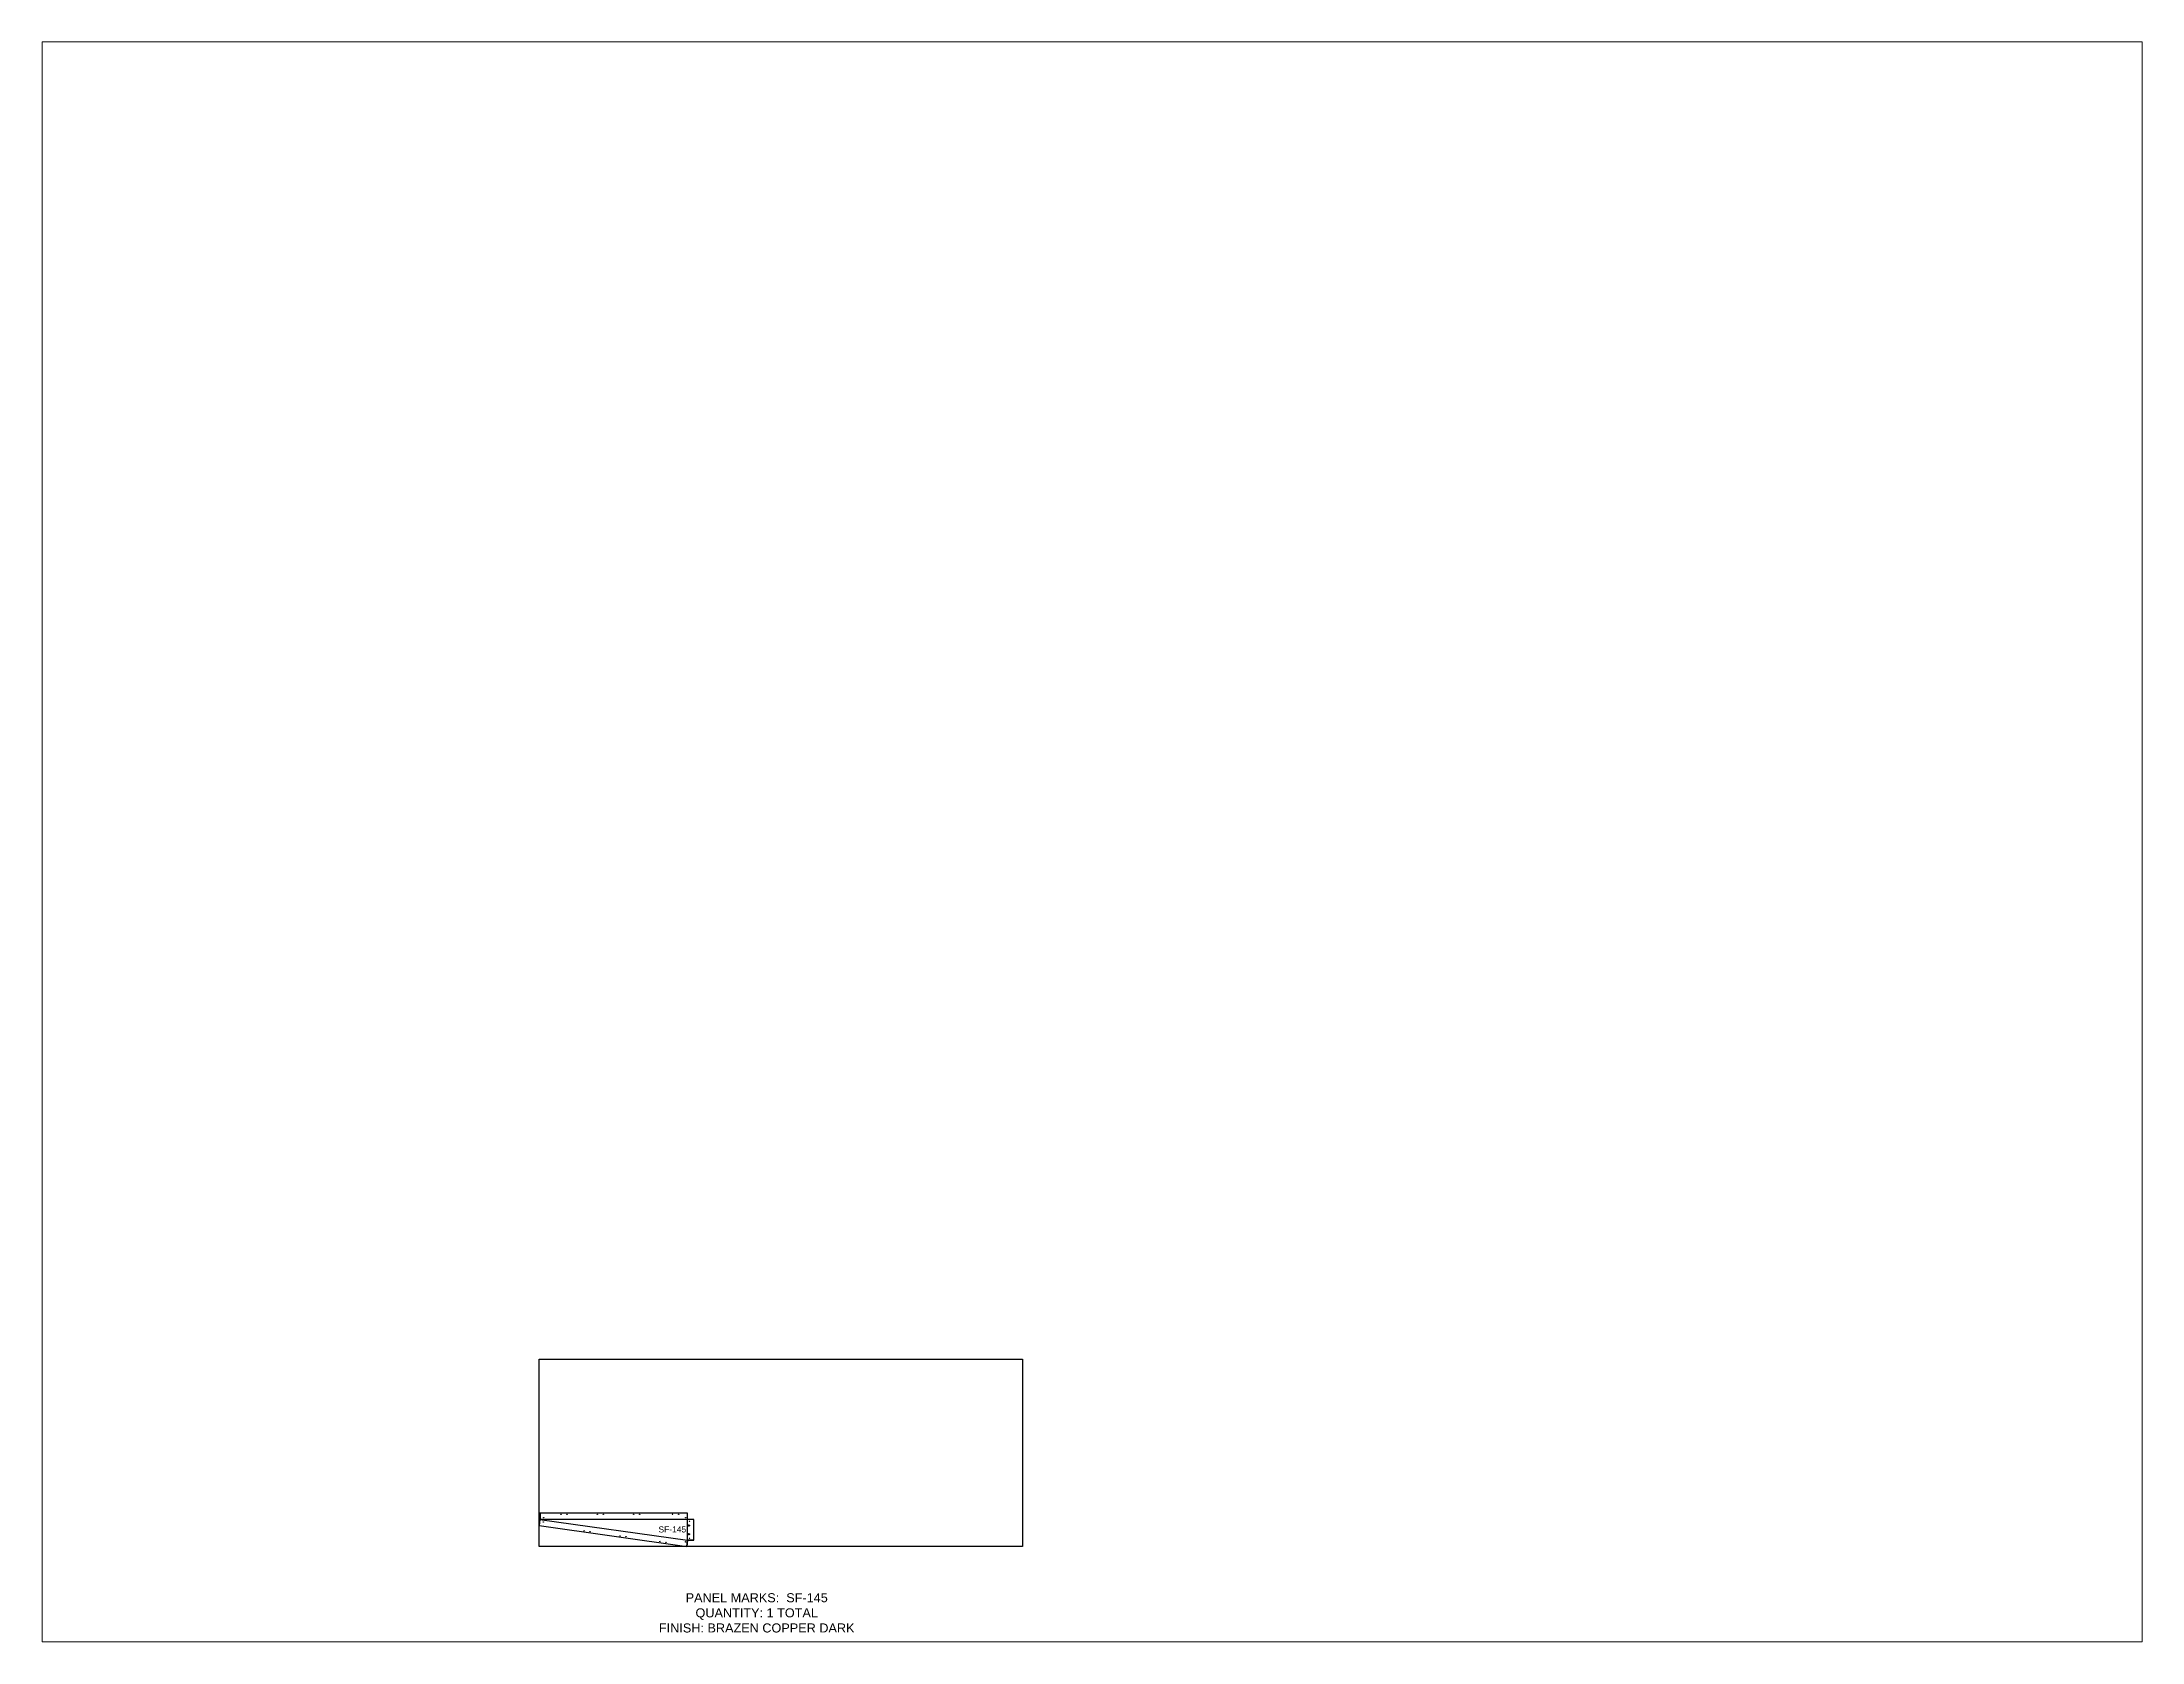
# Paper-space layout 'Layout1' of a CAD drawing. Header units: inches. Extents: x 1.05 to 9.45, y 0.8 to 7.2.
# The model-space entities are those that its viewports show. They can reach past a viewport. Long polylines and large blocks are cut down to what shows.
import ezdxf

# ---------------------------------------------------------------- set-up
doc = ezdxf.new("R2010")
doc.units = ezdxf.units.IN
doc.header["$MEASUREMENT"] = 0
doc.linetypes.add('HIDDEN', pattern=[0.375, 0.25, -0.125])
doc.linetypes.add('PHANTOM', pattern=[2.5, 1.25, -0.25, 0.25, -0.25, 0.25, -0.25])
for name, color, linetype in [('CUT', 7, 'Continuous'), ('DIMS', 1, 'Continuous'), ('HOLES', 6, 'Continuous'), ('ROUT', 1, 'HIDDEN'), ('SHEET', 5, 'PHANTOM'), ('TEXT', 2, 'PHANTOM'), ('V135', 4, 'HIDDEN'), ('WEEPS', 3, 'HIDDEN')]:
    doc.layers.add(name, color=color, linetype=linetype)
doc.styles.get("Standard").update_dxf_attribs({"font": 'arial.ttf'})

msp = doc.modelspace()

# ---------------------------------------------------------------- linework, layer by layer
at = {"layer": 'CUT', "ltscale": 0.25}
msp.add_lwpolyline([(0.29, 10.98), (0.29, 8.91), (0, 6.87), (48.89, 0), (49.18, 2.04), (51.24, 2.04), (51.24, 8.91), (49.18, 8.91), (49.18, 10.98)], close=True, dxfattribs=at)
at = {"layer": 'HOLES', "ltscale": 0.25}
for centre in [(1.44, 8.12), (1.54, 9.54), (7.29, 10.6), (9.29, 10.6), (19.29, 10.6), (21.29, 10.6), (31.29, 10.6), (33.29, 10.6), (44.18, 10.6), (46.18, 10.6), (48.55, 9.54), (49.8, 8.29), (14.91, 5.15), (16.89, 4.88), (26.79, 3.48), (28.77, 3.21), (40.03, 1.62), (42.01, 1.35), (48.47, 1.51), (49.8, 2.67)]:
    msp.add_circle(centre, 0.0625, dxfattribs=at)
at = {"layer": 'ROUT', "ltscale": 0.25}
for p, q in [((0.29, 8.91), (49.18, 2.04)), ((51.24, 8.91), (0.29, 8.91)), ((49.18, 2.04), (49.18, 10.98))]:
    msp.add_line(p, q, dxfattribs=at)
at = {"layer": 'SHEET'}
msp.add_lwpolyline([(0, 62), (160, 62), (160, 0), (0, 0)], close=True, dxfattribs=at)
at = {"layer": 'V135', "ltscale": 0.25}
for p, q in [((0.06, 6.86), (0.35, 8.9)), ((0.35, 10.98), (0.35, 8.91))]:
    msp.add_line(p, q, dxfattribs=at)
for points in [[(0, 6.87), (0.29, 8.91), (0.29, 10.98)], [(51.24, 2.04), (49.18, 2.04), (48.89, 0)]]:
    msp.add_lwpolyline(points, dxfattribs=at)
at = {"layer": 'WEEPS', "ltscale": 0.25}
for centre in [(49.58, 6.91), (49.58, 4.04)]:
    msp.add_circle(centre, 0.188, dxfattribs=at)

# ---------------------------------------------------------------- texts
at = {"layer": 'DIMS', "ltscale": 0.25, "insert": (44.12, 6.62), "char_height": 2, "attachment_point": 2}
msp.add_mtext_dynamic_manual_height_columns('SF-145', width=3.0859, gutter_width=10, heights=[2.07], dxfattribs=at)
at = {"layer": 'TEXT', "insert": (72.05, -22.01), "char_height": 3, "attachment_point": 5}
msp.add_mtext_dynamic_manual_height_columns('\\pxt44;PANEL MARKS:  SF-145\\P\\ptz;QUANTITY: 1 TOTAL\\PFINISH: BRAZEN COPPER DARK', width=199.7409, gutter_width=1, heights=[0], dxfattribs=at)

psp = doc.layouts.get("Layout1")

# ---------------------------------------------------------------- viewports
at = {"layer": 'CUT'}
psp.add_viewport(center=(5.25, 4), size=(8.4, 6.4), view_center_point=(183.0157, 233.1318), view_height=529.538938, dxfattribs=at)

doc.saveas('drawing.dxf')
